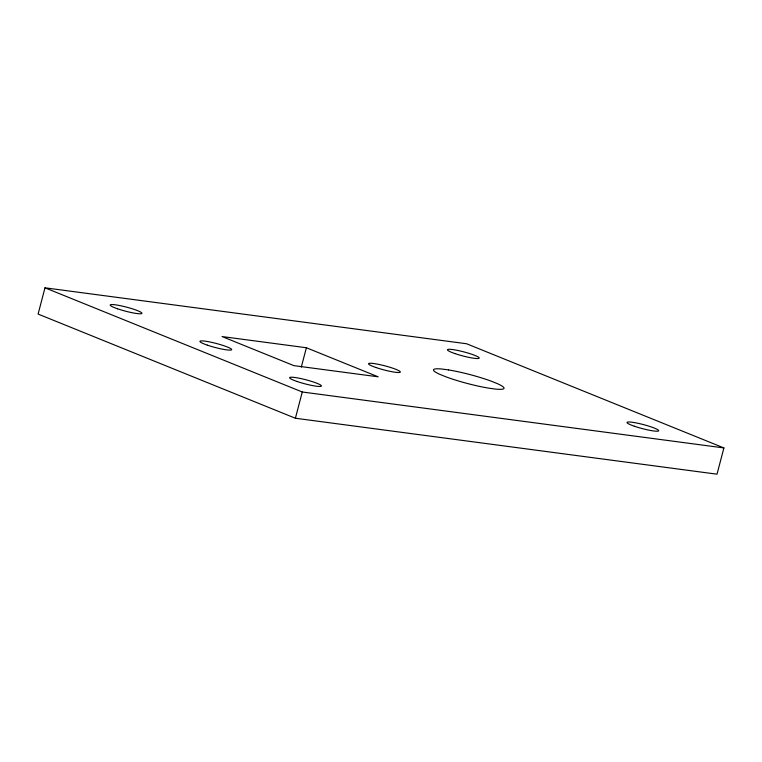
<?xml version="1.0" encoding="UTF-8"?>
<svg xmlns="http://www.w3.org/2000/svg" width="762" height="762" viewBox="0 0 762 762"><rect width="100%" height="100%" fill="white"/><g stroke="black" fill="none" stroke-linecap="round" stroke-linejoin="round"><path stroke-width="1.14" d="M44.987 287.817L38.1 314.068L295.399 418.243L717.013 474.183L723.9 447.932L466.601 343.757L44.987 287.817L302.276 391.992L723.9 447.932M301.285 367.151L306.381 347.748L222.056 336.556L293.856 365.627L378.181 376.819L306.381 347.748M295.399 418.243L302.276 391.992M448.542 369.922L441.741 369.018A36.471 4.639 14.7 0 0 439.836 374.352L446.065 376.876A36.471 4.639 14.7 0 0 488.994 388.201L495.795 389.115A36.471 4.639 14.7 0 0 497.691 383.781L491.471 381.257A36.471 4.639 14.7 0 0 448.542 369.922M297.056 381.476A16.412 2.086 14.7 0 0 321.421 386.02A16.412 2.086 14.7 0 0 298.171 378.028A16.412 2.086 14.7 0 0 297.056 381.476M207.302 345.129A16.412 2.086 14.7 0 0 231.667 349.682A16.412 2.086 14.7 0 0 208.417 341.69A16.412 2.086 14.7 0 0 207.302 345.129M117.548 308.791A16.412 2.086 14.7 0 0 141.913 313.344A16.412 2.086 14.7 0 0 118.662 305.352A16.412 2.086 14.7 0 0 117.548 308.791M375.952 367.513A16.412 2.086 14.7 0 0 400.317 372.056A16.412 2.086 14.7 0 0 377.057 364.065A16.412 2.086 14.7 0 0 375.952 367.513M634.355 426.225A16.412 2.086 14.7 0 0 658.72 430.768A16.412 2.086 14.7 0 0 635.46 422.786A16.412 2.086 14.7 0 0 634.355 426.225M454.847 353.549A16.412 2.086 14.7 0 0 479.212 358.092A16.412 2.086 14.7 0 0 455.952 350.101A16.412 2.086 14.7 0 0 454.847 353.549"/></g></svg>
